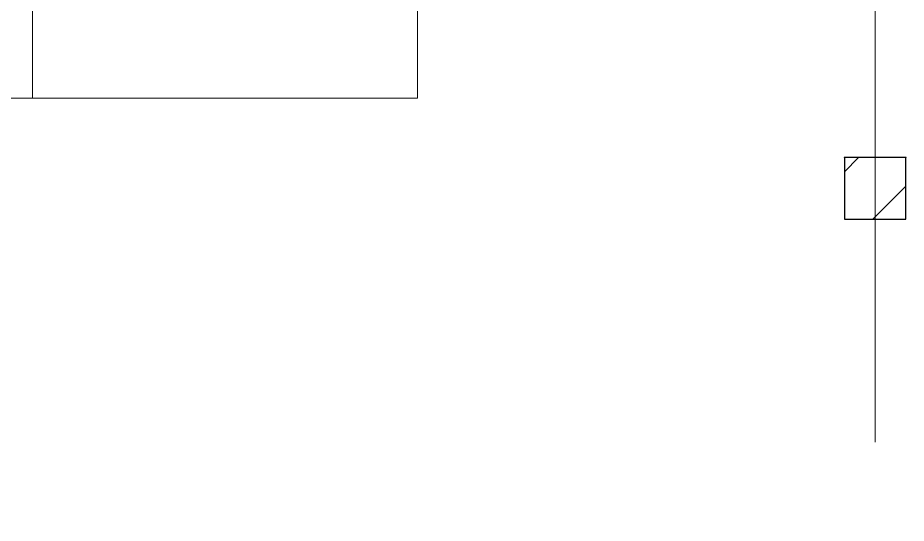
# Model space of a CAD drawing. Header units: millimetres. Extents: x 48966 to 155647, y -43515 to 30475.
# Drawn here: x 66360 to 72134, y 13142 to 16425 of the extents above; entities that cross this region are included whole.
import ezdxf

# ---------------------------------------------------------------- set-up
doc = ezdxf.new("R2010")
doc.units = ezdxf.units.MM
doc.linetypes.add('Осевые', pattern=[6350, 1270, -952.5, 3175, -952.5])
for name, color, linetype, lineweight in [('Колонны', 7, 'Continuous', 9), ('Колонны-1', 7, 'Continuous', 25), ('Оси-2', 7, 'Осевые', 9), ('Парковка', 7, 'Continuous', 9), ('Перекрытия', 7, 'Continuous', 9), ('Стены-1', 7, 'Continuous', 18)]:
    doc.layers.add(name, color=color, linetype=linetype, lineweight=lineweight)

# ---------------------------------------------------------------- blocks, each defined once
blk = doc.blocks.new('Колона монолитная24 - Колона монолитная-460748-План -1-го этажа на отм_ -10_350')
at = {"layer": 'Колонны'}
h = blk.add_hatch(dxfattribs=at)
h.set_pattern_fill('FP_1', color=256, style=0, pattern_type=2)
h.set_pattern_definition([(45, (0, 0), (-493.914, 493.914), []), (45, (493.9, 0), (-493.914, 493.914), [873.125, -174.625, 6.706, -167.919])])
h.paths.add_polyline_path([(71731.6, 15117.1), (72131.6, 15117.1), (72131.6, 15517.1), (71731.6, 15517.1)], flags=0)
at = {"layer": 'Колонны-1'}
for p, q in [((72131.6, 15517.1), (71731.6, 15517.1)), ((71731.6, 15517.1), (71731.6, 15117.1)), ((72131.6, 15117.1), (72131.6, 15517.1)), ((71731.6, 15117.1), (72131.6, 15117.1))]:
    blk.add_line(p, q, dxfattribs=at)
blk = doc.blocks.new('Парковка_одиночная - Средний класс 5500х2500мм-8504634-План -1-го этажа на отм_ -10_350')
at = {"layer": 'Парковка'}
for p in [(2500, 0), (0, -5500)]:
    blk.add_line(p, (2500, -5500), dxfattribs=at)
blk = doc.blocks.new('Парковка_одиночная - Средний класс 5500х2500мм-8505123-План -1-го этажа на отм_ -10_350')
at = {"layer": 'Парковка'}
for p, q in [((0, 0), (0, 5500)), ((0, 5500), (2500, 5500)), ((2500, 0), (2500, 5500))]:
    blk.add_line(p, q, dxfattribs=at)

msp = doc.modelspace()

# ---------------------------------------------------------------- linework, layer by layer
at = {"layer": 'Оси-2'}
msp.add_line((71931.6, 25417.1), (71931.6, -41737.8), dxfattribs=at)
at = {"layer": 'Перекрытия'}
for p, q in [((71731.6, 15117.1), (71731.6, 15517.1)), ((71731.6, 15517.1), (72131.6, 15517.1)), ((72131.6, 15517.1), (72131.6, 15117.1)), ((72131.6, 15117.1), (71731.6, 15117.1))]:
    msp.add_line(p, q, dxfattribs=at)
at = {"layer": 'Стены-1'}
for p, q in [((72133.6, 15519.1), (71729.6, 15519.1)), ((71729.6, 15519.1), (71729.6, 15517.1)), ((71731.6, 15517.1), (72131.6, 15517.1)), ((72133.6, 15517.1), (72133.6, 15519.1))]:
    msp.add_line(p, q, dxfattribs=at)

# ---------------------------------------------------------------- block references
at = {"layer": 'Колонны'}
msp.add_blockref('Колона монолитная24 - Колона монолитная-460748-План -1-го этажа на отм_ -10_350', (0, 0), dxfattribs=at)
at = {"layer": 'Парковка'}
msp.add_blockref('Парковка_одиночная - Средний класс 5500х2500мм-8504634-План -1-го этажа на отм_ -10_350', (63956.6, 21404.3), dxfattribs=at)
at = {"layer": 'Парковка', "rotation": 180}
msp.add_blockref('Парковка_одиночная - Средний класс 5500х2500мм-8505123-План -1-го этажа на отм_ -10_350', (68956.6, 21404.3), dxfattribs=at)

doc.saveas('drawing.dxf')
